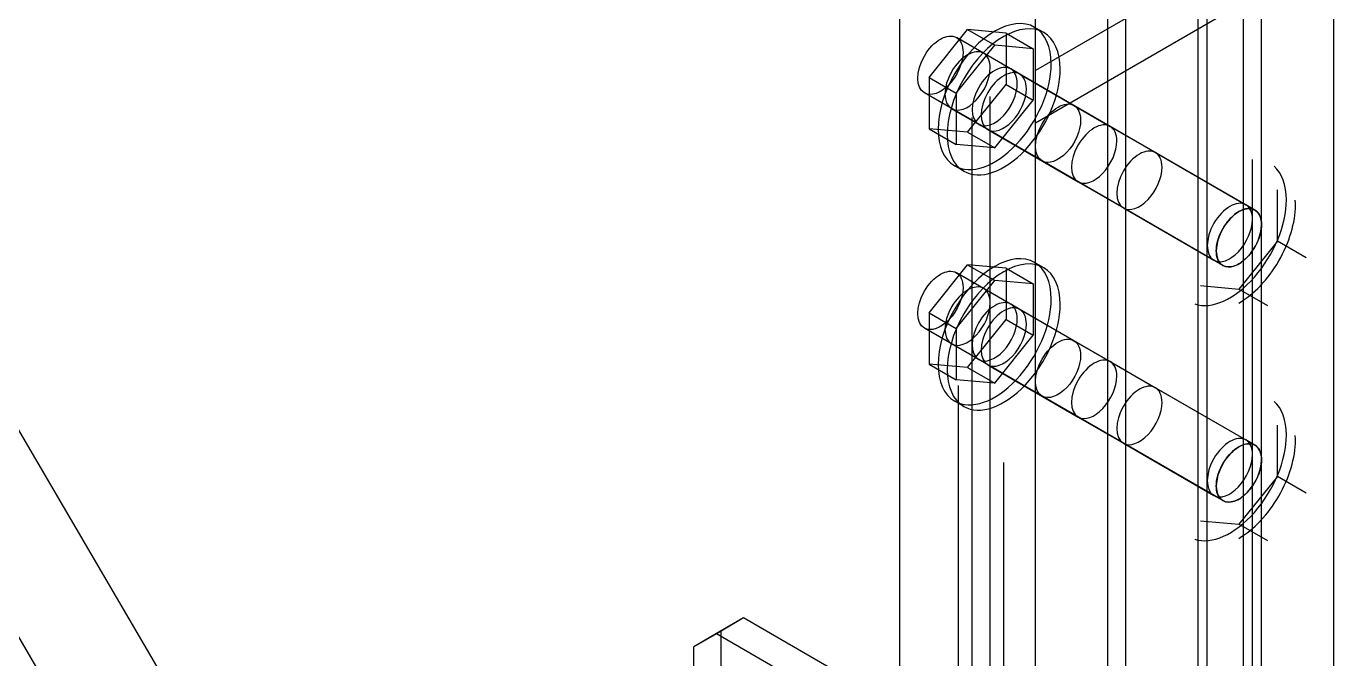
# Model space of a CAD drawing. Extents: x 0 to 316, y 0 to 723.
# Drawn here: x 268.13 to 309.03, y 85.01 to 104.78 of the extents above; entities that cross this region are included whole.
import ezdxf

# ---------------------------------------------------------------- set-up
doc = ezdxf.new("R2010")
doc.units = 0
doc.layers.get('0').update_dxf_attribs({"linetype": 'CONTINUOUS'})

msp = doc.modelspace()

# ---------------------------------------------------------------- linework, layer by layer
at = {"color": 253}
for p, q in [((99.0713, 379.917), (297.841, 41.1028)), ((96.2424, 378.284), (295.013, 39.4698)), ((301.956, 53.5876), (301.956, 232.563)), ((302.521, 53.5876), (302.521, 232.563)), ((304.783, 52.2813), (304.783, 231.257)), ((304.783, 51.9546), (304.783, 230.93)), ((306.197, 51.1376), (306.197, 230.114)), ((306.764, 51.1376), (306.764, 230.114)), ((295.45, 49.8313), (295.45, 228.808)), ((309.026, 49.8313), (309.026, 228.808)), ((299.693, 47.3826), (299.693, 226.358)), ((304.36, 106.088), (299.693, 103.394)), ((305.067, 55.874), (305.067, 105.68)), ((299.693, 101.761), (305.774, 105.272)), ((299.954, 104.579), (299.67, 104.742)), ((296.37, 103.174), (297.572, 104.67)), ((300.9, 102.3), (297.223, 104.424)), ((297.572, 104.67), (298.42, 104.18)), ((298.774, 104.563), (297.572, 104.67)), ((298.774, 104.563), (299.621, 104.074)), ((298.774, 104.563), (298.774, 102.96)), ((297.218, 102.686), (298.42, 104.18)), ((298.92, 103.444), (298.073, 103.933)), ((299.621, 104.074), (298.42, 104.18)), ((299.621, 104.074), (299.621, 102.471)), ((296.37, 103.174), (297.218, 102.686)), ((296.37, 103.174), (296.37, 101.572)), ((299.202, 103.28), (298.92, 103.444)), ((299.202, 103.28), (302.031, 101.647)), ((299.9, 100.568), (296.223, 102.691)), ((297.218, 102.686), (297.218, 101.082)), ((297.572, 101.465), (298.774, 102.96)), ((298.774, 102.96), (299.621, 102.471)), ((298.279, 48.1983), (298.279, 102.577)), ((298.42, 100.975), (299.621, 102.471)), ((306.557, 99.0342), (300.9, 102.3)), ((297.919, 101.711), (297.072, 102.201)), ((297.713, 48.1983), (297.713, 101.924)), ((296.37, 101.572), (297.218, 101.082)), ((297.572, 101.465), (296.37, 101.572)), ((297.572, 101.465), (298.42, 100.975)), ((298.203, 101.548), (297.919, 101.711)), ((298.203, 101.548), (301.032, 99.9148)), ((302.031, 101.647), (303.445, 100.83)), ((298.42, 100.975), (297.218, 101.082)), ((303.445, 100.83), (306.275, 99.1969)), ((306.481, 55.0566), (306.481, 100.61)), ((297.452, 100.25), (297.17, 100.412)), ((305.557, 97.3018), (299.9, 100.568)), ((301.032, 99.9148), (302.446, 99.0988)), ((307.259, 98.0613), (307.259, 99.664)), ((302.446, 99.0988), (305.274, 97.4658)), ((306.557, 99.0342), (306.275, 99.1969)), ((307.259, 98.0613), (306.057, 96.5648)), ((308.164, 97.5388), (307.259, 98.0613)), ((299.954, 97.2301), (299.67, 97.3942)), ((305.557, 97.3018), (305.274, 97.4658)), ((296.37, 95.8261), (297.572, 97.3212)), ((300.9, 94.9523), (297.223, 97.0746)), ((297.572, 97.3212), (298.42, 96.8304)), ((298.774, 97.2136), (297.572, 97.3212)), ((298.774, 97.2136), (299.621, 96.7246)), ((298.774, 97.2136), (298.774, 95.6109)), ((295.45, 49.5046), (295.45, 96.6858)), ((297.218, 95.3368), (298.42, 96.8304)), ((298.92, 96.0949), (298.073, 96.5853)), ((299.621, 96.7246), (298.42, 96.8304)), ((299.621, 96.7246), (299.621, 95.1219)), ((304.855, 96.6735), (306.057, 96.5648)), ((306.962, 96.0438), (306.057, 96.5648)), ((296.37, 95.8261), (297.218, 95.3368)), ((296.37, 95.8261), (296.37, 94.2234)), ((299.202, 95.9309), (298.92, 96.0949)), ((299.202, 95.9309), (302.031, 94.2979)), ((299.9, 93.2201), (296.223, 95.3424)), ((297.218, 95.3368), (297.218, 93.7327)), ((297.572, 94.1158), (298.774, 95.6109)), ((298.774, 95.6109), (299.621, 95.1219)), ((298.42, 93.6265), (299.621, 95.1219)), ((306.557, 91.6862), (300.9, 94.9523)), ((297.919, 94.3638), (297.072, 94.8531)), ((296.37, 94.2234), (297.218, 93.7327)), ((297.572, 94.1158), (296.37, 94.2234)), ((297.572, 94.1158), (298.42, 93.6265)), ((298.203, 94.1998), (297.919, 94.3638)), ((298.203, 94.1998), (301.032, 92.5671)), ((302.031, 94.2979), (303.445, 93.4819)), ((298.42, 93.6265), (297.218, 93.7327)), ((297.288, 82.4107), (297.288, 93.5524)), ((303.445, 93.4819), (306.275, 91.8489)), ((297.452, 92.9005), (297.17, 93.0645)), ((305.557, 89.9541), (299.9, 93.2201)), ((301.032, 92.5671), (302.446, 91.7497)), ((307.259, 90.7122), (307.259, 92.3149)), ((302.446, 91.7497), (305.274, 90.1167)), ((306.557, 91.6862), (306.275, 91.8489)), ((298.704, 81.5936), (298.704, 91.1419)), ((307.259, 90.7122), (306.057, 89.2168)), ((308.164, 90.1898), (307.259, 90.7122)), ((305.557, 89.9541), (305.274, 90.1167)), ((299.693, 47.056), (299.693, 89.4539)), ((304.855, 89.3244), (306.057, 89.2168)), ((306.962, 88.6947), (306.057, 89.2168)), ((290.57, 86.2887), (289.723, 85.798)), ((290.57, 86.2887), (289.863, 85.8806)), ((297.288, 82.4107), (290.57, 86.2887)), ((289.863, 85.8806), (289.016, 85.3902)), ((289.863, 60.5688), (289.863, 85.8806)), ((289.723, 85.798), (289.016, 85.3902)), ((289.723, 85.798), (304.571, 77.2252)), ((301.956, 45.7496), (301.956, 85.5969)), ((289.016, 60.0784), (289.016, 85.3902))]:
    msp.add_line(p, q, dxfattribs=at)
for points in [[(299.67, 104.742), (298.981, 105.142), (297.862, 104.495), (297.17, 103.299)], [(299.954, 104.579), (299.263, 104.977), (298.143, 104.331), (297.452, 103.136)], [(300.188, 103.598), (300.188, 104.14), (300.002, 104.552), (299.67, 104.742)], [(296.223, 103.846), (296.499, 104.325), (296.946, 104.582), (297.223, 104.424)], [(297.223, 104.424), (297.356, 104.346), (297.43, 104.182), (297.43, 103.965)], [(300.471, 103.434), (300.471, 103.976), (300.286, 104.388), (299.954, 104.579)], [(297.43, 103.965), (297.43, 103.636), (297.258, 103.239), (296.993, 102.959)], [(298.073, 103.933), (297.796, 104.093), (297.348, 103.834), (297.072, 103.356)], [(298.279, 103.475), (298.279, 103.692), (298.203, 103.857), (298.073, 103.933)], [(296.223, 102.691), (295.947, 102.85), (295.947, 103.367), (296.223, 103.846)], [(297.842, 102.47), (298.107, 102.748), (298.279, 103.145), (298.279, 103.475)], [(298.92, 103.444), (298.644, 103.604), (298.196, 103.344), (297.919, 102.866)], [(298.92, 103.444), (298.644, 103.604), (298.196, 103.344), (297.919, 102.866)], [(299.096, 101.082), (299.756, 101.779), (300.188, 102.773), (300.188, 103.598)], [(297.17, 103.299), (296.479, 102.103), (296.479, 100.812), (297.17, 100.412)], [(297.452, 103.136), (296.763, 101.94), (296.763, 100.648), (297.452, 100.25)], [(297.072, 103.356), (296.797, 102.877), (296.797, 102.361), (297.072, 102.201)], [(299.202, 103.28), (298.927, 103.44), (298.479, 103.18), (298.203, 102.704)], [(299.202, 103.28), (298.927, 103.44), (298.479, 103.18), (298.203, 102.704)], [(299.127, 102.985), (299.127, 103.203), (299.054, 103.367), (298.92, 103.444)], [(299.127, 102.985), (299.127, 103.203), (299.054, 103.367), (298.92, 103.444)], [(299.411, 102.822), (299.411, 103.039), (299.336, 103.203), (299.202, 103.28)], [(299.411, 102.822), (299.411, 103.039), (299.336, 103.203), (299.202, 103.28)], [(299.38, 100.919), (300.04, 101.617), (300.471, 102.609), (300.471, 103.434)], [(296.993, 102.959), (296.73, 102.681), (296.424, 102.574), (296.223, 102.691)], [(297.919, 102.866), (297.644, 102.388), (297.644, 101.872), (297.919, 101.711)], [(297.919, 102.866), (297.644, 102.388), (297.644, 101.872), (297.919, 101.711)], [(298.203, 102.704), (297.926, 102.224), (297.926, 101.708), (298.203, 101.548)], [(298.203, 102.704), (297.926, 102.224), (297.926, 101.708), (298.203, 101.548)], [(298.691, 101.979), (298.954, 102.259), (299.127, 102.656), (299.127, 102.985)], [(298.691, 101.979), (298.954, 102.259), (299.127, 102.656), (299.127, 102.985)], [(298.974, 101.816), (299.238, 102.095), (299.411, 102.493), (299.411, 102.822)], [(298.974, 101.816), (299.238, 102.095), (299.411, 102.493), (299.411, 102.822)], [(297.072, 102.201), (297.275, 102.084), (297.578, 102.19), (297.842, 102.47)], [(299.9, 101.723), (300.175, 102.201), (300.625, 102.46), (300.9, 102.3)], [(300.9, 102.3), (301.032, 102.224), (301.107, 102.059), (301.107, 101.843)], [(297.919, 101.711), (298.123, 101.594), (298.427, 101.701), (298.691, 101.979)], [(297.919, 101.711), (298.123, 101.594), (298.427, 101.701), (298.691, 101.979)], [(301.107, 101.843), (301.107, 101.512), (300.935, 101.115), (300.671, 100.837)], [(298.203, 101.548), (298.404, 101.432), (298.709, 101.537), (298.974, 101.816)], [(298.203, 101.548), (298.404, 101.432), (298.709, 101.537), (298.974, 101.816)], [(299.9, 100.568), (299.624, 100.728), (299.624, 101.244), (299.9, 101.723)], [(302.031, 101.647), (301.754, 101.807), (301.308, 101.548), (301.032, 101.071)], [(302.031, 101.647), (301.754, 101.807), (301.308, 101.548), (301.032, 101.071)], [(302.24, 101.189), (302.24, 101.406), (302.164, 101.57), (302.031, 101.647)], [(302.24, 101.189), (302.24, 101.406), (302.164, 101.57), (302.031, 101.647)], [(297.17, 100.412), (297.676, 100.12), (298.436, 100.386), (299.096, 101.082)], [(301.032, 101.071), (300.755, 100.591), (300.755, 100.075), (301.032, 99.9148)], [(301.032, 101.071), (300.755, 100.591), (300.755, 100.075), (301.032, 99.9148)], [(301.801, 100.183), (302.066, 100.462), (302.24, 100.858), (302.24, 101.189)], [(301.801, 100.183), (302.066, 100.462), (302.24, 100.858), (302.24, 101.189)], [(297.452, 100.25), (297.959, 99.9575), (298.719, 100.222), (299.38, 100.919)], [(300.671, 100.837), (300.407, 100.557), (300.102, 100.451), (299.9, 100.568)], [(303.445, 100.83), (303.17, 100.991), (302.722, 100.732), (302.446, 100.254)], [(303.445, 100.83), (303.17, 100.991), (302.722, 100.732), (302.446, 100.254)], [(303.653, 100.373), (303.653, 100.59), (303.578, 100.754), (303.445, 100.83)], [(303.653, 100.373), (303.653, 100.59), (303.578, 100.754), (303.445, 100.83)], [(302.446, 100.254), (302.169, 99.7754), (302.169, 99.2586), (302.446, 99.0988)], [(302.446, 100.254), (302.169, 99.7754), (302.169, 99.2586), (302.446, 99.0988)], [(303.215, 99.3662), (303.481, 99.646), (303.653, 100.043), (303.653, 100.373)], [(303.215, 99.3662), (303.481, 99.646), (303.653, 100.043), (303.653, 100.373)], [(307.542, 99.3525), (307.542, 99.8142), (307.406, 100.183), (307.158, 100.401)], [(301.032, 99.9148), (301.234, 99.7991), (301.538, 99.9035), (301.801, 100.183)], [(301.032, 99.9148), (301.234, 99.7991), (301.538, 99.9035), (301.801, 100.183)], [(302.446, 99.0988), (302.647, 98.9817), (302.952, 99.0879), (303.215, 99.3662)], [(302.446, 99.0988), (302.647, 98.9817), (302.952, 99.0879), (303.215, 99.3662)], [(306.275, 99.1969), (305.998, 99.3581), (305.55, 99.0988), (305.274, 98.6208)], [(306.275, 99.1969), (305.998, 99.3581), (305.55, 99.0988), (305.274, 98.6208)], [(306.557, 99.0342), (306.281, 99.1941), (305.834, 98.9348), (305.557, 98.4567)], [(305.922, 98.8907), (306.011, 98.9637), (306.102, 99.0163), (306.192, 99.048)], [(306.192, 99.048), (306.331, 99.096), (306.458, 99.0921), (306.557, 99.0342)], [(306.481, 98.7407), (306.481, 98.957), (306.407, 99.121), (306.275, 99.1969)], [(306.481, 98.7407), (306.481, 98.957), (306.407, 99.121), (306.275, 99.1969)], [(306.542, 96.9366), (307.152, 97.6298), (307.542, 98.5682), (307.542, 99.3525)], [(306.764, 98.5767), (306.764, 98.7929), (306.689, 98.9584), (306.557, 99.0342)], [(306.557, 99.0342), (306.57, 99.0272), (306.58, 99.0205), (306.59, 99.012)], [(306.59, 99.012), (306.649, 98.9679), (306.696, 98.902), (306.727, 98.8191)], [(307.305, 97.4439), (307.637, 98.0186), (307.825, 98.6469), (307.825, 99.1898)], [(307.825, 99.1898), (307.825, 99.241), (307.823, 99.2904), (307.819, 99.3401)], [(305.274, 98.6208), (304.999, 98.1424), (304.999, 97.6256), (305.274, 97.4658)], [(305.274, 98.6208), (304.999, 98.1424), (304.999, 97.6256), (305.274, 97.4658)], [(305.524, 98.3961), (305.627, 98.5933), (305.767, 98.7668), (305.922, 98.8907)], [(306.044, 97.7332), (306.309, 98.013), (306.481, 98.4098), (306.481, 98.7407)], [(306.044, 97.7332), (306.309, 98.013), (306.481, 98.4098), (306.481, 98.7407)], [(306.328, 97.5706), (306.591, 97.8489), (306.764, 98.2458), (306.764, 98.5767)], [(306.727, 98.8191), (306.751, 98.7489), (306.764, 98.6677), (306.764, 98.5767)], [(306.764, 98.5767), (306.764, 98.4857), (306.751, 98.389), (306.727, 98.2899)], [(305.557, 98.4567), (305.281, 97.9784), (305.281, 97.4619), (305.557, 97.3018)], [(305.388, 98.0475), (305.417, 98.1646), (305.464, 98.2818), (305.524, 98.3961)], [(306.727, 98.2899), (306.696, 98.1728), (306.649, 98.0542), (306.59, 97.9399)], [(299.67, 97.3942), (298.981, 97.7925), (297.862, 97.1462), (297.17, 95.9499)], [(305.388, 97.5169), (305.337, 97.6588), (305.337, 97.8461), (305.388, 98.0475)], [(306.59, 97.9399), (306.487, 97.7427), (306.348, 97.5692), (306.192, 97.4453)], [(299.954, 97.2301), (299.263, 97.6298), (298.143, 96.9836), (297.452, 95.7873)], [(300.188, 96.2491), (300.188, 96.7906), (300.002, 97.2026), (299.67, 97.3942)], [(305.274, 97.4658), (305.475, 97.3487), (305.781, 97.4549), (306.044, 97.7332)], [(305.274, 97.4658), (305.475, 97.3487), (305.781, 97.4549), (306.044, 97.7332)], [(305.524, 97.324), (305.464, 97.3695), (305.417, 97.4341), (305.388, 97.5169)], [(305.557, 97.3018), (305.759, 97.1846), (306.062, 97.2908), (306.328, 97.5706)], [(306.192, 97.4453), (306.102, 97.3737), (306.011, 97.3197), (305.922, 97.2894)], [(306.051, 96.1238), (306.523, 96.3937), (306.973, 96.8678), (307.305, 97.4439)], [(296.223, 96.4971), (296.499, 96.9754), (296.946, 97.2344), (297.223, 97.0746)], [(297.223, 97.0746), (297.356, 96.9987), (297.43, 96.8333), (297.43, 96.617)], [(300.471, 96.0864), (300.471, 96.6265), (300.286, 97.0386), (299.954, 97.2301)], [(304.675, 96.0988), (305.205, 95.9171), (305.931, 96.2434), (306.542, 96.9366)], [(305.557, 97.3018), (305.545, 97.3088), (305.534, 97.3155), (305.524, 97.324)], [(305.922, 97.2894), (305.782, 97.24), (305.657, 97.2453), (305.557, 97.3018)], [(297.43, 96.617), (297.43, 96.2865), (297.258, 95.8896), (296.993, 95.6098)], [(298.073, 96.5853), (297.796, 96.7437), (297.348, 96.4861), (297.072, 96.0078)], [(298.279, 96.1277), (298.279, 96.3429), (298.203, 96.508), (298.073, 96.5853)], [(296.223, 95.3424), (295.947, 95.5022), (295.947, 96.0191), (296.223, 96.4971)], [(297.842, 95.1205), (298.107, 95.3989), (298.279, 95.7972), (298.279, 96.1277)], [(298.92, 96.0949), (298.644, 96.2547), (298.196, 95.9968), (297.919, 95.5174)], [(298.92, 96.0949), (298.644, 96.2547), (298.196, 95.9968), (297.919, 95.5174)], [(299.096, 93.7327), (299.756, 94.4316), (300.188, 95.4236), (300.188, 96.2491)], [(297.17, 95.9499), (296.479, 94.7554), (296.479, 93.4628), (297.17, 93.0645)], [(297.452, 95.7873), (296.763, 94.5914), (296.763, 93.2988), (297.452, 92.9005)], [(297.072, 96.0078), (296.797, 95.5298), (296.797, 95.0129), (297.072, 94.8531)], [(299.202, 95.9309), (298.927, 96.0921), (298.479, 95.8328), (298.203, 95.3548)], [(299.202, 95.9309), (298.927, 96.0921), (298.479, 95.8328), (298.203, 95.3548)], [(299.127, 95.6373), (299.127, 95.8536), (299.054, 96.0191), (298.92, 96.0949)], [(299.127, 95.6373), (299.127, 95.8536), (299.054, 96.0191), (298.92, 96.0949)], [(299.411, 95.4747), (299.411, 95.691), (299.336, 95.855), (299.202, 95.9309)], [(299.411, 95.4747), (299.411, 95.691), (299.336, 95.855), (299.202, 95.9309)], [(299.38, 93.5701), (300.04, 94.2675), (300.471, 95.2595), (300.471, 96.0864)], [(296.993, 95.6098), (296.73, 95.3311), (296.424, 95.2267), (296.223, 95.3424)], [(297.919, 95.5174), (297.644, 95.039), (297.644, 94.5226), (297.919, 94.3638)], [(297.919, 95.5174), (297.644, 95.039), (297.644, 94.5226), (297.919, 94.3638)], [(298.203, 95.3548), (297.926, 94.8764), (297.926, 94.3599), (298.203, 94.1998)], [(298.203, 95.3548), (297.926, 94.8764), (297.926, 94.3599), (298.203, 94.1998)], [(298.691, 94.6312), (298.954, 94.9096), (299.127, 95.3079), (299.127, 95.6373)], [(298.691, 94.6312), (298.954, 94.9096), (299.127, 95.3079), (299.127, 95.6373)], [(298.974, 94.4672), (299.238, 94.7455), (299.411, 95.1438), (299.411, 95.4747)], [(298.974, 94.4672), (299.238, 94.7455), (299.411, 95.1438), (299.411, 95.4747)], [(297.072, 94.8531), (297.275, 94.736), (297.578, 94.8422), (297.842, 95.1205)], [(299.9, 94.3751), (300.175, 94.8531), (300.625, 95.1107), (300.9, 94.9523)], [(300.9, 94.9523), (301.032, 94.8753), (301.107, 94.7099), (301.107, 94.4947)], [(297.919, 94.3638), (298.123, 94.2467), (298.427, 94.3529), (298.691, 94.6312)], [(297.919, 94.3638), (298.123, 94.2467), (298.427, 94.3529), (298.691, 94.6312)], [(298.203, 94.1998), (298.404, 94.0827), (298.709, 94.1888), (298.974, 94.4672)], [(298.203, 94.1998), (298.404, 94.0827), (298.709, 94.1888), (298.974, 94.4672)], [(301.107, 94.4947), (301.107, 94.1641), (300.935, 93.7659), (300.671, 93.4875)], [(299.9, 93.2201), (299.624, 93.3785), (299.624, 93.8967), (299.9, 94.3751)], [(302.031, 94.2979), (301.754, 94.4577), (301.308, 94.1998), (301.032, 93.7218)], [(302.031, 94.2979), (301.754, 94.4577), (301.308, 94.1998), (301.032, 93.7218)], [(302.24, 93.8417), (302.24, 94.0566), (302.164, 94.222), (302.031, 94.2979)], [(302.24, 93.8417), (302.24, 94.0566), (302.164, 94.222), (302.031, 94.2979)], [(297.17, 93.0645), (297.676, 92.7724), (298.436, 93.037), (299.096, 93.7327)], [(301.032, 93.7218), (300.755, 93.2437), (300.755, 92.7269), (301.032, 92.5671)], [(301.032, 93.7218), (300.755, 93.2437), (300.755, 92.7269), (301.032, 92.5671)], [(301.801, 92.8342), (302.066, 93.1125), (302.24, 93.5108), (302.24, 93.8417)], [(301.801, 92.8342), (302.066, 93.1125), (302.24, 93.5108), (302.24, 93.8417)], [(297.452, 92.9005), (297.959, 92.6084), (298.719, 92.873), (299.38, 93.5701)], [(300.671, 93.4875), (300.407, 93.2092), (300.102, 93.103), (299.9, 93.2201)], [(303.445, 93.4819), (303.17, 93.6417), (302.722, 93.3827), (302.446, 92.9058)], [(303.445, 93.4819), (303.17, 93.6417), (302.722, 93.3827), (302.446, 92.9058)], [(303.653, 93.0243), (303.653, 93.2409), (303.578, 93.405), (303.445, 93.4819)], [(303.653, 93.0243), (303.653, 93.2409), (303.578, 93.405), (303.445, 93.4819)], [(301.032, 92.5671), (301.234, 92.45), (301.538, 92.5558), (301.801, 92.8342)], [(301.032, 92.5671), (301.234, 92.45), (301.538, 92.5558), (301.801, 92.8342)], [(302.446, 92.9058), (302.169, 92.4264), (302.169, 91.9095), (302.446, 91.7497)], [(302.446, 92.9058), (302.169, 92.4264), (302.169, 91.9095), (302.446, 91.7497)], [(303.215, 92.0186), (303.481, 92.2969), (303.653, 92.6938), (303.653, 93.0243)], [(303.215, 92.0186), (303.481, 92.2969), (303.653, 92.6938), (303.653, 93.0243)], [(307.542, 92.0048), (307.542, 92.4648), (307.406, 92.8356), (307.158, 93.0522)], [(302.446, 91.7497), (302.647, 91.6326), (302.952, 91.7388), (303.215, 92.0186)], [(302.446, 91.7497), (302.647, 91.6326), (302.952, 91.7388), (303.215, 92.0186)], [(306.275, 91.8489), (305.998, 92.009), (305.55, 91.7497), (305.274, 91.2731)], [(306.275, 91.8489), (305.998, 92.009), (305.55, 91.7497), (305.274, 91.2731)], [(306.557, 91.6862), (306.281, 91.845), (305.834, 91.5871), (305.557, 91.1077)], [(305.922, 91.543), (306.011, 91.6146), (306.102, 91.6686), (306.192, 91.6989)], [(306.192, 91.6989), (306.331, 91.7483), (306.458, 91.743), (306.557, 91.6862)], [(306.481, 91.3917), (306.481, 91.6079), (306.407, 91.772), (306.275, 91.8489)], [(306.481, 91.3917), (306.481, 91.6079), (306.407, 91.772), (306.275, 91.8489)], [(306.542, 89.5876), (307.152, 90.2808), (307.542, 91.2206), (307.542, 92.0048)], [(306.764, 91.229), (306.764, 91.4439), (306.689, 91.6093), (306.557, 91.6862)], [(306.557, 91.6862), (306.57, 91.6795), (306.58, 91.6725), (306.59, 91.6644)], [(306.59, 91.6644), (306.649, 91.6189), (306.696, 91.5529), (306.727, 91.4714)], [(307.305, 90.0949), (307.637, 90.6709), (307.825, 91.2978), (307.825, 91.8408)], [(307.825, 91.8408), (307.825, 91.8916), (307.823, 91.9427), (307.819, 91.991)], [(305.274, 91.2731), (304.999, 90.7934), (304.999, 90.2765), (305.274, 90.1167)], [(305.274, 91.2731), (304.999, 90.7934), (304.999, 90.2765), (305.274, 90.1167)], [(305.524, 91.0484), (305.627, 91.2453), (305.767, 91.4192), (305.922, 91.543)], [(306.044, 90.3855), (306.309, 90.6639), (306.481, 91.0608), (306.481, 91.3917)], [(306.044, 90.3855), (306.309, 90.6639), (306.481, 91.0608), (306.481, 91.3917)], [(306.328, 90.2215), (306.591, 90.4998), (306.764, 90.8981), (306.764, 91.229)], [(306.727, 91.4714), (306.751, 91.3998), (306.764, 91.3183), (306.764, 91.229)], [(306.764, 91.229), (306.764, 91.138), (306.751, 91.04), (306.727, 90.9408)], [(305.557, 91.1077), (305.281, 90.6307), (305.281, 90.1129), (305.557, 89.9541)], [(305.388, 90.6999), (305.417, 90.8156), (305.464, 90.9341), (305.524, 91.0484)], [(306.727, 90.9408), (306.696, 90.8237), (306.649, 90.7052), (306.59, 90.5909)], [(305.274, 90.1167), (305.475, 89.9996), (305.781, 90.1058), (306.044, 90.3855)], [(305.274, 90.1167), (305.475, 89.9996), (305.781, 90.1058), (306.044, 90.3855)], [(305.388, 90.1679), (305.337, 90.3111), (305.337, 90.497), (305.388, 90.6999)], [(306.59, 90.5909), (306.487, 90.3951), (306.348, 90.2201), (306.192, 90.0963)], [(305.524, 89.9763), (305.464, 90.0204), (305.417, 90.0864), (305.388, 90.1679)], [(305.557, 89.9541), (305.545, 89.9597), (305.534, 89.9679), (305.524, 89.9763)], [(305.557, 89.9541), (305.759, 89.837), (306.062, 89.9432), (306.328, 90.2215)], [(306.192, 90.0963), (306.102, 90.0257), (306.011, 89.9721), (305.922, 89.9403)], [(306.051, 88.7758), (306.523, 89.0446), (306.973, 89.5202), (307.305, 90.0949)], [(304.675, 88.7497), (305.205, 88.5694), (305.931, 88.8944), (306.542, 89.5876)], [(305.922, 89.9403), (305.782, 89.891), (305.657, 89.8962), (305.557, 89.9541)]]:
    msp.add_open_spline(points, degree=3, dxfattribs=at)

doc.saveas('drawing.dxf')
